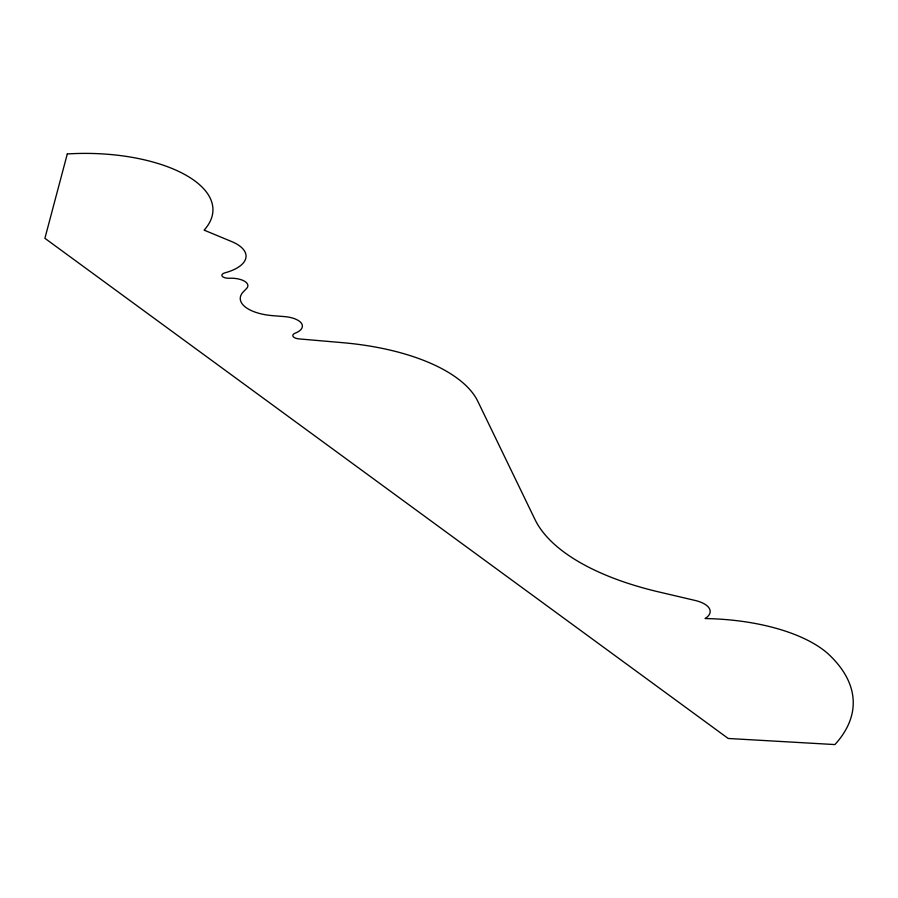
<?xml version="1.0" encoding="UTF-8"?>
<svg xmlns="http://www.w3.org/2000/svg" width="898" height="898" viewBox="0 0 898 898"><rect width="100%" height="100%" fill="white"/><g stroke="black" fill="none" stroke-linecap="round" stroke-linejoin="round"><path stroke-width="1.35" d="M67.294 153.962L44.9 238.307L728.211 738.47L834.915 744.577A255.414 112.766 0.4 0 0 827.608 653.351A141.424 62.433 0.4 0 0 705.076 618.542A27.894 12.314 0.4 0 0 695.131 600.459L658.874 591.95A239.373 105.683 0.4 0 1 535.017 519.572L477.826 401.339A169.374 74.781 0.4 0 0 342.868 342.699L299.012 338.894A7.577 3.345 0.4 0 1 293.006 336.323A7.577 3.345 0.4 0 1 295.846 332.9A21.631 9.552 0.4 0 0 301.324 323.145A21.631 9.552 0.4 0 0 283.858 316.545L272.891 315.681A39.029 17.23 0.4 0 1 243.448 291.693L246.512 288.572A16.692 7.364 0.4 0 0 229.45 278.234A6.656 2.941 0.4 0 1 222.334 276.36A6.656 2.941 0.4 0 1 224.702 272.891A44.765 19.767 0.4 0 0 231.74 241.596L204.138 230.135A126.046 55.654 0.4 0 0 185.257 174.796A126.046 55.654 0.4 0 0 67.294 153.962"/></g></svg>
